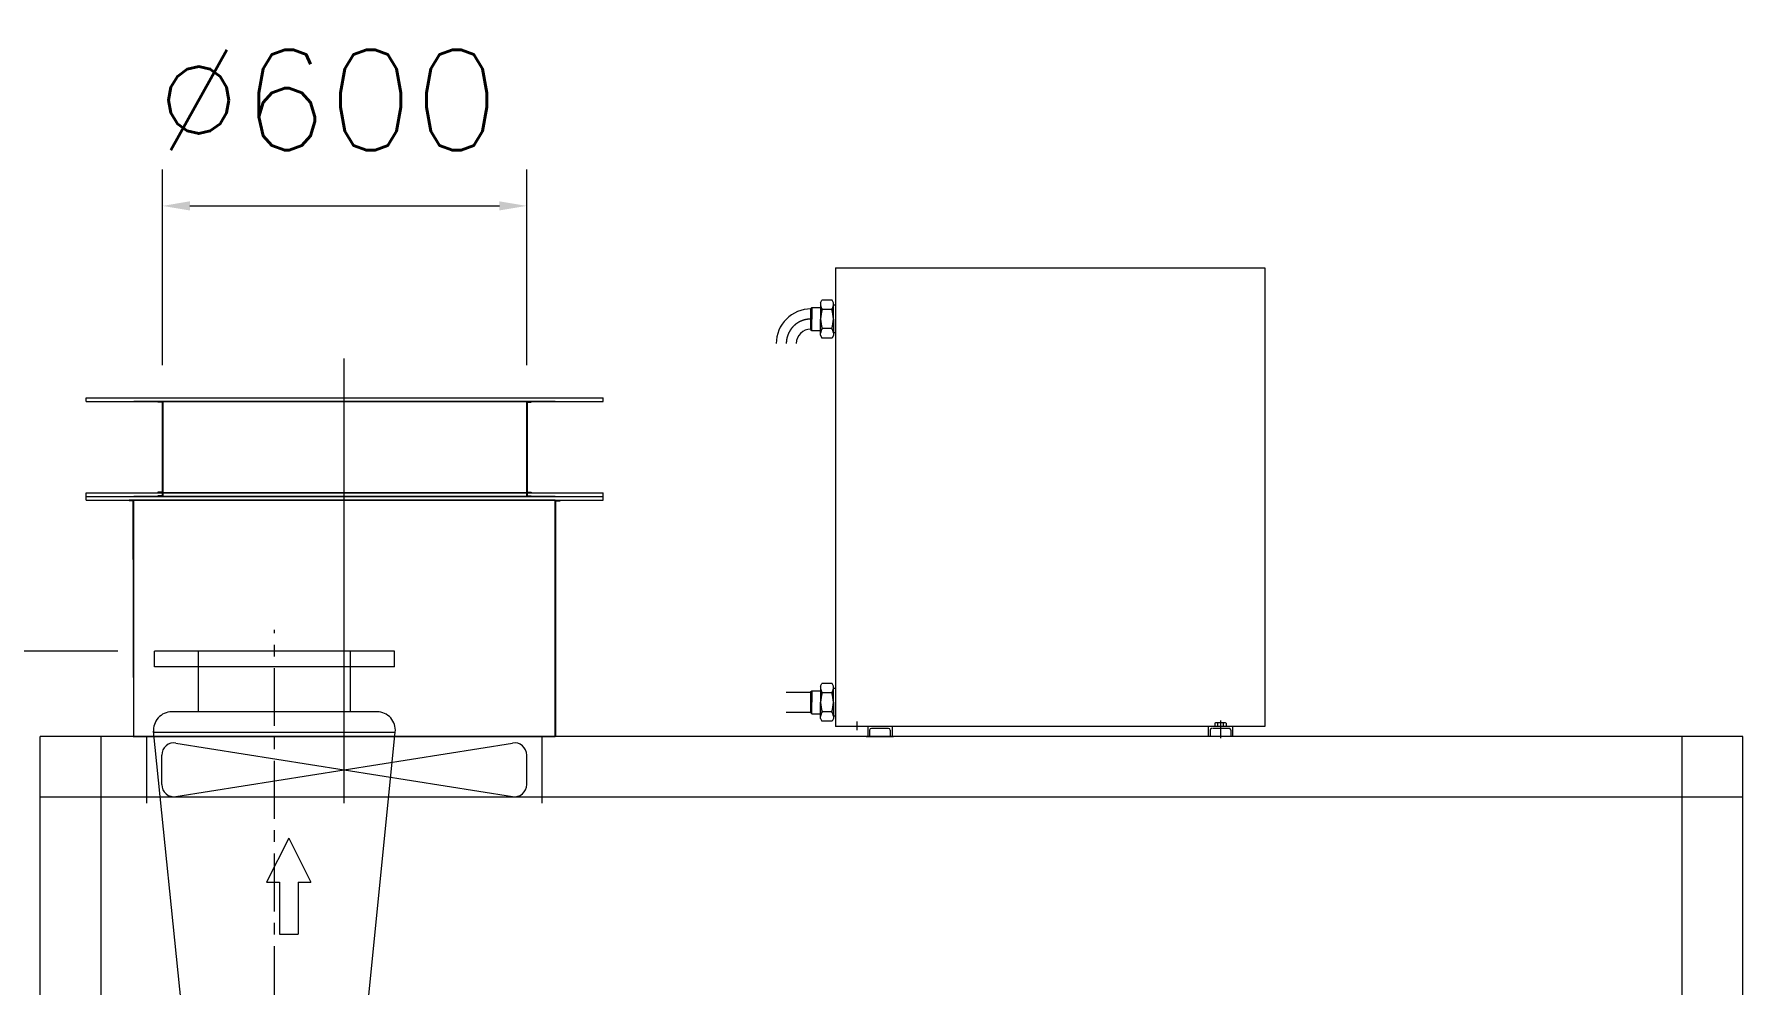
# Model space of a CAD drawing. Header units: millimetres. Extents: x 1925 to 561113, y 7411 to 433459.
# Drawn here: x 274245 to 345619, y 325673 to 365366 of the extents above; entities that cross this region are included whole.
import ezdxf

# ---------------------------------------------------------------- set-up
doc = ezdxf.new("R2010")
doc.units = ezdxf.units.MM
doc.header["$LTSCALE"] = 25.4
for name, pattern in [('ACAD_ISO02W100', [15, 12, -3]), ('CENTER', [50.8, 31.75, -6.35, 6.35, -6.35]), ('EB_DASH', [6, 3, -3])]:
    doc.linetypes.add(name, pattern=pattern)
doc.layers.get('Defpoints').update_dxf_attribs({"lineweight": 5})
for name, color, linetype, lineweight in [('CAXA0', 7, 'Continuous', 5), ('CAXA1', 5, 'CENTER', 5), ('CAXA2', 6, 'EB_DASH', 5)]:
    doc.layers.add(name, color=color, linetype=linetype, lineweight=lineweight)
doc.styles.add('Roman', font='romans')
doc.styles.get("Standard").update_dxf_attribs({"font": 'arial.ttf'})
doc.dimstyles.new('ISO-25', dxfattribs={"dimscale": 30, "dimtxt": 38.1, "dimasz": 38.1, "dimexe": 50.8, "dimexo": 50.8, "dimgap": 15.875, "dimtad": 1, "dimtih": 1, "dimtoh": 1, "dimdec": 1, "dimlfac": 0.03937, "dimdsep": 46, "dimtxsty": 'Standard', "dimcen": 63.5, "dimclrd": 7, "dimclre": 7, "dimclrt": 7, "dimadec": 0, "dimazin": 0, "dimtfac": 1, "dimtdec": 1, "dimtmove": 0, "dimatfit": 3, "dimfxl": 25.4, "dimlwd": 5, "dimlwe": 5, "dimarcsym": 0})

# ---------------------------------------------------------------- blocks, each defined once
blk = doc.blocks.new('*D5')
at = {"color": 7, "linetype": 'Continuous', "lineweight": 5, "transparency": 16777216}
for p, q in [((279605, 351551), (279605, 359720)), ((294819, 351551), (294819, 359720)), ((280748, 358196), (293676, 358196))]:
    blk.add_line(p, q, dxfattribs=at)
at = {"color": 7, "transparency": 16777216}
for points in [[(280748, 358387), (280748, 358006), (279605, 358196)], [(293676, 358387), (293676, 358006), (294819, 358196)]]:
    blk.add_solid(points, dxfattribs=at)
at = {"layer": 'Defpoints', "color": 0, "transparency": 16777216}
for p in [(294819, 358196), (279605, 350027), (294819, 350027)]:
    blk.add_point(p, dxfattribs=at)
at = {"color": 7, "lineweight": 5, "transparency": 16777216, "insert": (286508, 362615), "char_height": 4191, "attachment_point": 5, "style": 'Roman'}
blk.add_mtext('%%C600', dxfattribs=at)
blk = doc.blocks.new('*D7')
at = {"color": 7, "linetype": 'Continuous', "lineweight": 5, "transparency": 16777216}
for p, q in [((277741, 339610), (268429, 339610)), ((269953, 338467), (269953, 328514)), ((269953, 315353), (269953, 325306)), ((279710, 314210), (268429, 314210))]:
    blk.add_line(p, q, dxfattribs=at)
at = {"color": 7, "transparency": 16777216}
for points in [[(269763, 338467), (270144, 338467), (269953, 339610)], [(269763, 315353), (270144, 315353), (269953, 314210)]]:
    blk.add_solid(points, dxfattribs=at)
at = {"layer": 'Defpoints', "color": 0, "transparency": 16777216}
for p in [(279265, 339610), (269953, 314210), (281234, 314210)]:
    blk.add_point(p, dxfattribs=at)
at = {"color": 7, "lineweight": 5, "transparency": 16777216, "insert": (269953, 326910), "char_height": 2256, "attachment_point": 5, "style": 'Roman'}
blk.add_mtext('F', dxfattribs=at)

msp = doc.modelspace()

# ---------------------------------------------------------------- linework, layer by layer
at = {"color": 7, "linetype": 'Continuous', "lineweight": 5, "ltscale": 15}
for p, q in [((287199.1, 333252.87), (287199.1, 351828.46)), ((276416.8, 350026.9), (276416.8, 350179.3)), ((276416.8, 350179.3), (298006.8, 350179.3)), ((276416.8, 350026.9), (298006.8, 350026.9)), ((296012.9, 350026.9), (278410.7, 350026.9)), ((279617.2, 350026.9), (279414, 350026.9)), ((279414, 350001.5), (279414, 350026.9)), ((279591.8, 350001.5), (279414, 350001.5)), ((279591.8, 350026.9), (279591.8, 346242.3)), ((294831.8, 350026.9), (279591.8, 350026.9)), ((279617.2, 350026.9), (279617.2, 346216.9)), ((294806.4, 350026.9), (294806.4, 346216.9)), ((294806.4, 350026.9), (295009.6, 350026.9)), ((294831.8, 350001.5), (294831.8, 346242.3)), ((294831.8, 350001.5), (295009.6, 350001.5)), ((295009.6, 350001.5), (295009.6, 350026.9)), ((298006.8, 350026.9), (298006.8, 350179.3)), ((279617.2, 347512.3), (279591.8, 347512.3)), ((279617.2, 347359.9), (279591.8, 347359.9)), ((279591.8, 347359.9), (279591.8, 346089.9)), ((279617.2, 347359.9), (279617.2, 346064.5)), ((294806.4, 347512.3), (294831.8, 347512.3)), ((294806.4, 347359.9), (294831.8, 347359.9)), ((294806.4, 347359.9), (294806.4, 346064.5)), ((294831.8, 347359.9), (294831.8, 346089.9)), ((276416.8, 346064.5), (276416.8, 346216.9)), ((276416.8, 346216.9), (298006.8, 346216.9)), ((279591.8, 346242.3), (279414, 346242.3)), ((279414, 346242.3), (279414, 346216.9)), ((279617.2, 346216.9), (279414, 346216.9)), ((294806.4, 346216.9), (279617.2, 346216.9)), ((294806.4, 346216.9), (295009.6, 346216.9)), ((294831.8, 346242.3), (295009.6, 346242.3)), ((295009.6, 346242.3), (295009.6, 346216.9)), ((298006.8, 346064.5), (298006.8, 346216.9)), ((276416.8, 346064.5), (298006.8, 346064.5)), ((276416.8, 345912.1), (276416.8, 346064.5)), ((276416.8, 346064.5), (298006.8, 346064.5)), ((276416.8, 345912.1), (298006.8, 345912.1)), ((278410.7, 345912.1), (278207.5, 345912.1)), ((278207.5, 345886.7), (278207.5, 345912.1)), ((278385.3, 345886.7), (278207.5, 345886.7)), ((278410.7, 336046.87), (278385.3, 345886.7)), ((296012.9, 346064.5), (278410.7, 346064.5)), ((278410.7, 336046.87), (278410.7, 345912.1)), ((296012.9, 345912.1), (278410.7, 345912.1)), ((279591.8, 346089.9), (279414, 346089.9)), ((279414, 346089.9), (279414, 346064.5)), ((279617.2, 346064.5), (279414, 346064.5)), ((294806.4, 346064.5), (279617.2, 346064.5)), ((294806.4, 346064.5), (295009.6, 346064.5)), ((294831.8, 346089.9), (295009.6, 346089.9)), ((295009.6, 346089.9), (295009.6, 346064.5)), ((296012.9, 345912.1), (296216.1, 345912.1)), ((296012.9, 345912.1), (296216.1, 345912.1)), ((296012.9, 336046.87), (296012.9, 345912.1)), ((296038.3, 345886.7), (296216.1, 345886.7)), ((296038.3, 345886.7), (296216.1, 345886.7)), ((296038.3, 336046.87), (296038.3, 345886.7)), ((296216.1, 345886.7), (296216.1, 345912.1)), ((296216.1, 345886.7), (296216.1, 345912.1)), ((298006.8, 345912.1), (298006.8, 346064.5)), ((274499.1, 306735.08), (274499.1, 336046.87)), ((345619.1, 336046.87), (274499.1, 336046.87)), ((277039.1, 306735.08), (277039.1, 336046.87)), ((278385.3, 336046.87), (296012.9, 336046.87)), ((278944.1, 336046.87), (278944.1, 333252.87)), ((280166.93, 333530.96), (294231.28, 335768.79)), ((280166.93, 335768.79), (294231.28, 333530.96)), ((295454.1, 336046.87), (295454.1, 333252.87)), ((343079.1, 282706.87), (343079.1, 336046.87)), ((345619.1, 282706.87), (345619.1, 336046.87)), ((279579.1, 334032.65), (279579.1, 335267.1)), ((294819.1, 334032.65), (294819.1, 335267.1)), ((345619.1, 333506.87), (274499.1, 333506.87)), ((284878.62, 331802.92), (283948.59, 329958.87)), ((284878.62, 331802.92), (285808.66, 329958.87)), ((283948.59, 329958.87), (284486.78, 329958.87)), ((284486.78, 329958.87), (284486.78, 327794.74)), ((285270.47, 329958.87), (285808.66, 329958.87)), ((285270.47, 329958.87), (285270.47, 327794.74)), ((284486.78, 327794.74), (285270.47, 327794.74))]:
    msp.add_line(p, q, dxfattribs=at)
for centre, start, end in [((280087.1, 335267.1), 80.9592229, 180), ((294311.1, 335267.1), 0, 99.0407771), ((280087.1, 334032.65), 180, 279.0407771), ((294311.1, 334032.65), 260.9592229, 0)]:
    msp.add_arc(centre, 508, start, end, dxfattribs=at)
at = {"layer": 'CAXA0', "color": 7, "linetype": 'Continuous', "lineweight": 5}
for p, q in [((307720.02, 355612.81), (307720.02, 336453.27)), ((307720.02, 355612.81), (325652.42, 355612.81)), ((325652.42, 355612.81), (325652.42, 336453.27)), ((307097.72, 354144.42), (307153.11, 354263.21)), ((307097.72, 354144.42), (307097.72, 353471.27)), ((307575.72, 354263.21), (307153.11, 354263.21)), ((307631.12, 354144.42), (307575.72, 354263.21)), ((307720.02, 354052.93), (307629.59, 354052.93)), ((307631.12, 353471.27), (307631.12, 354144.42)), ((306678.62, 353903.07), (306729.42, 353953.87)), ((306678.62, 353903.07), (306729.42, 353953.87)), ((306678.62, 353903.07), (306678.62, 353039.47)), ((306729.42, 353953.87), (307097.72, 353953.87)), ((306729.42, 353953.87), (306729.42, 353471.27)), ((306729.42, 352988.67), (306729.42, 353471.27)), ((307097.72, 352798.13), (307097.72, 353471.27)), ((307561.01, 353867.18), (307166.3, 353867.18)), ((307631.12, 353471.27), (307631.12, 352798.13)), ((306678.62, 353039.47), (306729.42, 352988.67)), ((306729.42, 352988.67), (307097.72, 352988.67)), ((307097.72, 352798.13), (307153.11, 352679.33)), ((307575.72, 352679.33), (307153.11, 352679.33)), ((307561.01, 353075.37), (307166.3, 353075.37)), ((307631.12, 352798.13), (307575.72, 352679.33)), ((307720.02, 352889.61), (307629.59, 352889.61)), ((289298.03, 339609.88), (279265.03, 339609.88)), ((279265.03, 338949.48), (279265.03, 339609.88)), ((281106.53, 337069.88), (281106.53, 339609.88)), ((287456.53, 337069.88), (287456.53, 339609.88)), ((289298.03, 338949.48), (289298.03, 339609.88)), ((289298.03, 338949.48), (279265.03, 338949.48)), ((305662.62, 337889.06), (306678.62, 337889.06)), ((306678.62, 337901.76), (306729.42, 337952.56)), ((306678.62, 337901.76), (306729.42, 337952.56)), ((306678.62, 337901.76), (306678.62, 337038.16)), ((306729.42, 337952.56), (306729.42, 337469.96)), ((306729.42, 337951.87), (307097.72, 337951.87)), ((307097.72, 338142.42), (307153.11, 338261.21)), ((307097.72, 338142.42), (307097.72, 337469.27)), ((307575.72, 338261.21), (307153.11, 338261.21)), ((307561.01, 337865.18), (307166.3, 337865.18)), ((307631.12, 338142.42), (307575.72, 338261.21)), ((307720.02, 338050.93), (307629.59, 338050.93)), ((307631.12, 337469.27), (307631.12, 338142.42)), ((288571.88, 337069.88), (279991.18, 337069.88)), ((305662.62, 337050.86), (306678.62, 337050.86)), ((306678.62, 337038.16), (306729.42, 336987.36)), ((306729.42, 336987.36), (306729.42, 337469.96)), ((306729.42, 336986.67), (307097.72, 336986.67)), ((307097.72, 336796.13), (307097.72, 337469.27)), ((307561.01, 337073.37), (307166.3, 337073.37)), ((307720.02, 336887.61), (307629.59, 336887.61)), ((307631.12, 337469.27), (307631.12, 336796.13)), ((281154.35, 317432.93), (279230.4, 336264.65)), ((279233.28, 336228.93), (289329.78, 336228.93)), ((287440.85, 317432.93), (289329.78, 336228.93)), ((307097.72, 336796.13), (307153.11, 336677.33)), ((307575.72, 336677.33), (307153.11, 336677.33)), ((307631.12, 336796.13), (307575.72, 336677.33)), ((325652.42, 336453.27), (307720.02, 336453.27)), ((308621.54, 336301.87), (308621.54, 336352.67)), ((308621.59, 336352.67), (308621.59, 336667.74)), ((309066.22, 336453.96), (309066.22, 336047.56)), ((309142.42, 336301.56), (309142.42, 336047.56)), ((309929.82, 336377.76), (309218.62, 336377.76)), ((310006.02, 336301.56), (310006.02, 336047.56)), ((310082.22, 336453.96), (310082.22, 336047.56)), ((323290.22, 336453.27), (323290.22, 336046.87)), ((323563.58, 336597.32), (323563.58, 336453.27)), ((323974.19, 336615.83), (323622.24, 336615.83)), ((323680.9, 336597.32), (323680.9, 336453.27)), ((323915.54, 336597.32), (323915.54, 336453.27)), ((324032.85, 336597.32), (324032.85, 336453.27)), ((324306.22, 336453.27), (324306.22, 336046.87)), ((309002.72, 336047.56), (310145.72, 336047.56))]:
    msp.add_line(p, q, dxfattribs=at)
for centre, radius, start, end in [((307417.87, 354065.19), 320.15, 180, 218.2078031), ((307309.44, 354065.19), 320.15, 321.7921954, 357.8053283), ((306685.34, 352451.91), 1441.82, 89.9995028, 180), ((308274.92, 353471.23), 1177.2, 160.3455852, 179.9977524), ((308274.92, 353471.32), 1177.2, 180, 199.6521672), ((306452.39, 353471.32), 1177.2, 340.3455852, 359.9977524), ((306452.39, 353471.23), 1177.2, 0, 19.6521672), ((306678.61, 352451.91), 596.9, 89.9987826, 180), ((307417.87, 352877.35), 320.15, 141.7921954, 179.9999985), ((307309.44, 352877.35), 320.15, 2.1946717, 38.2078046), ((307417.87, 338063.19), 320.15, 180, 218.2078031), ((308274.92, 337469.23), 1177.2, 160.3455852, 179.9977524), ((307309.44, 338063.19), 320.15, 321.7921954, 357.8053283), ((306452.39, 337469.23), 1177.2, 0, 19.6521672), ((279991.18, 336307.88), 762, 90, 185.9468631), ((288571.88, 336307.88), 762, 354.0531369, 90), ((308274.92, 337469.32), 1177.2, 180, 199.6521672), ((307417.87, 336875.35), 320.15, 141.7921954, 179.9999985), ((306452.39, 337469.32), 1177.2, 340.3455852, 359.9977524), ((307309.44, 336875.35), 320.15, 2.1946717, 38.2078046), ((309218.62, 336301.56), 76.2, 90, 180), ((309929.82, 336301.56), 76.2, 0, 90), ((323622.24, 336513.64), 102.19, 54.9699643, 125.0300357), ((323798.22, 336234.83), 381, 72.0660667, 107.9339333), ((323974.19, 336513.64), 102.19, 54.9699643, 125.0300357)]:
    msp.add_arc(centre, radius, start, end, dxfattribs=at)
at = {"layer": 'CAXA1', "linetype": 'CENTER', "lineweight": 5, "ltscale": 3}
for p, q in [((284289.85, 297770.62), (284289.85, 340495.99)), ((323798.22, 336713.93), (323798.22, 335970.67))]:
    msp.add_line(p, q, dxfattribs=at)
msp.add_arc((306678.61, 352451.91), 1015.99, 89.3977397, 180, dxfattribs=at)
at = {"layer": 'CAXA2', "color": 7, "linetype": 'ACAD_ISO02W100', "lineweight": 5}
for p, q in [((323366.42, 336300.87), (323366.42, 336046.87)), ((324153.82, 336377.07), (323442.62, 336377.07)), ((324230.02, 336300.87), (324230.02, 336046.87))]:
    msp.add_line(p, q, dxfattribs=at)
for centre, start, end in [((323442.62, 336300.87), 90, 180), ((324153.82, 336300.87), 0, 90)]:
    msp.add_arc(centre, 76.2, start, end, dxfattribs=at)

# ---------------------------------------------------------------- dimensions: what is measured, and where the dimension line sits
at = {"color": 7, "lineweight": 5}
dim = msp.add_linear_dim(base=(294819.1, 358196.22), p1=(279604.5, 350026.9), p2=(294819.1, 350026.9), text='%%C600', dimstyle='ISO-25', override={"dimscale": 30, "dimtxt": 139.7, "dimpost": '\\X', "dimtxsty": 'Roman', "dimtmove": 1}, dxfattribs=at)
dim.commit()
dim.dimension.update_dxf_attribs({"geometry": '*D5', "text_midpoint": (286507.8, 360043.62), "dimtype": 160})
dim = msp.add_linear_dim(base=(269953.27, 314209.88), p1=(279265.03, 339609.88), p2=(281233.53, 314209.88), angle=90, text='F', dimstyle='ISO-25', override={"dimscale": 30, "dimtxt": 75.184, "dimpost": '\\X', "dimtxsty": 'Roman', "dimtmove": 0}, dxfattribs=at)
dim.commit()
dim.dimension.update_dxf_attribs({"geometry": '*D7', "text_midpoint": (269953.27, 326909.88)})

doc.saveas('drawing.dxf')
